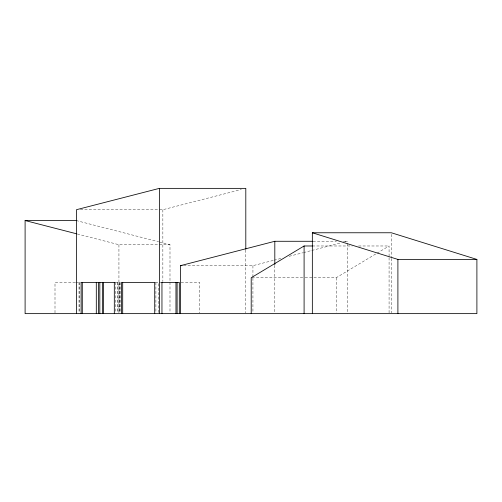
<?xml version="1.0" encoding="UTF-8"?>
<svg xmlns="http://www.w3.org/2000/svg" width="502" height="502" viewBox="0 0 502 502"><rect width="100%" height="100%" fill="white"/><g stroke="black" fill="none" stroke-linecap="round" stroke-linejoin="round"><path stroke-width="0.38" stroke-dasharray="2.51 1.88" d="M305.116 277.738L336.196 277.738L376.356 253.617M377.027 253.215L389.075 245.98L389.075 256.867M183.55 265.665L252.933 265.665L273.32 260.4M274.073 260.205L280.869 258.448M289.177 256.302L302.762 252.788M303.522 252.594L311.071 250.642M311.824 250.448L341.272 242.842M345.043 241.87L347.309 241.28L347.309 313.637M80.339 209.71L162.855 209.71L241.28 189.524M313.01 241.28L336.396 241.28M343.412 241.28L347.309 241.28M77.314 233.995L118.936 244.719L169.99 244.719L169.99 281.528M312.344 245.98L352.278 245.98M358.541 245.98L389.075 245.98M251.966 277.738L304.337 277.738M75.369 282.406L55 282.406L55 312.859M75.884 282.406L80.521 282.406M115.291 282.406L119.683 282.406L119.683 312.859M155.344 282.406L158.463 282.406L158.431 312.859M159.241 282.406L161.581 282.406M181.053 282.406L199.746 282.406L199.746 312.859M76.153 220.535L158.638 241.795M159.391 241.989L169.99 244.719M391.34 234.321L391.34 257.651M391.34 258.43L391.34 312.859M389.075 257.645L389.075 312.859M336.196 277.738L336.196 312.859M274.814 265.326L274.814 312.859M252.933 265.665L252.933 277.273M252.933 278.045L252.933 312.865M245.804 250.046L245.804 312.865M169.99 282.312L169.99 312.859M162.855 209.71L162.855 281.528M155.902 282.406L155.902 312.859M120.166 282.406L120.166 312.859M119.413 282.406L119.413 312.859M118.936 244.719L118.936 312.859M118.026 282.406L118.026 312.859M117.543 282.406L117.543 312.859M115.498 282.406L115.498 312.859M79.762 282.406L79.762 312.859M79.015 282.406L79.015 313.637"/><path stroke-width="0.75" d="M312.344 245.98L304.093 245.98L251.207 277.738L251.207 313.637M180.438 313.637L180.438 265.665L274.814 241.28L312.231 241.28M245.804 249.268L245.804 188.363L159.391 188.363L76.442 209.71L76.442 313.637M312.344 313.637L312.344 232.765L391.34 232.765L476.9 259.427L476.9 313.637L25.1 313.637L25.1 220.535L76.153 220.535M312.344 232.765L397.904 259.427L476.9 259.427M180.438 265.665L181.994 265.665M114.538 282.406L81.111 282.406L81.111 313.637M161.581 282.406L179.314 282.406L179.314 313.637M25.1 220.535L76.561 233.8M397.904 259.427L397.904 313.637M304.093 245.98L304.093 313.637M274.814 241.28L274.814 264.554M177.106 282.406L177.106 313.637M175.97 282.406L175.97 313.637M161.958 282.406L161.958 313.637M159.391 188.363L159.391 313.637M154.723 313.637L154.723 282.406L121.515 282.406L121.515 313.637M122.695 282.406L122.695 313.637M114.318 282.406L114.318 313.637M103.537 282.406L103.537 313.637M102.358 282.406L102.358 313.637M99.829 282.406L99.829 313.637M98.442 282.406L98.442 313.637M96.302 282.406L96.302 313.637M82.29 282.406L82.29 313.637"/></g></svg>
